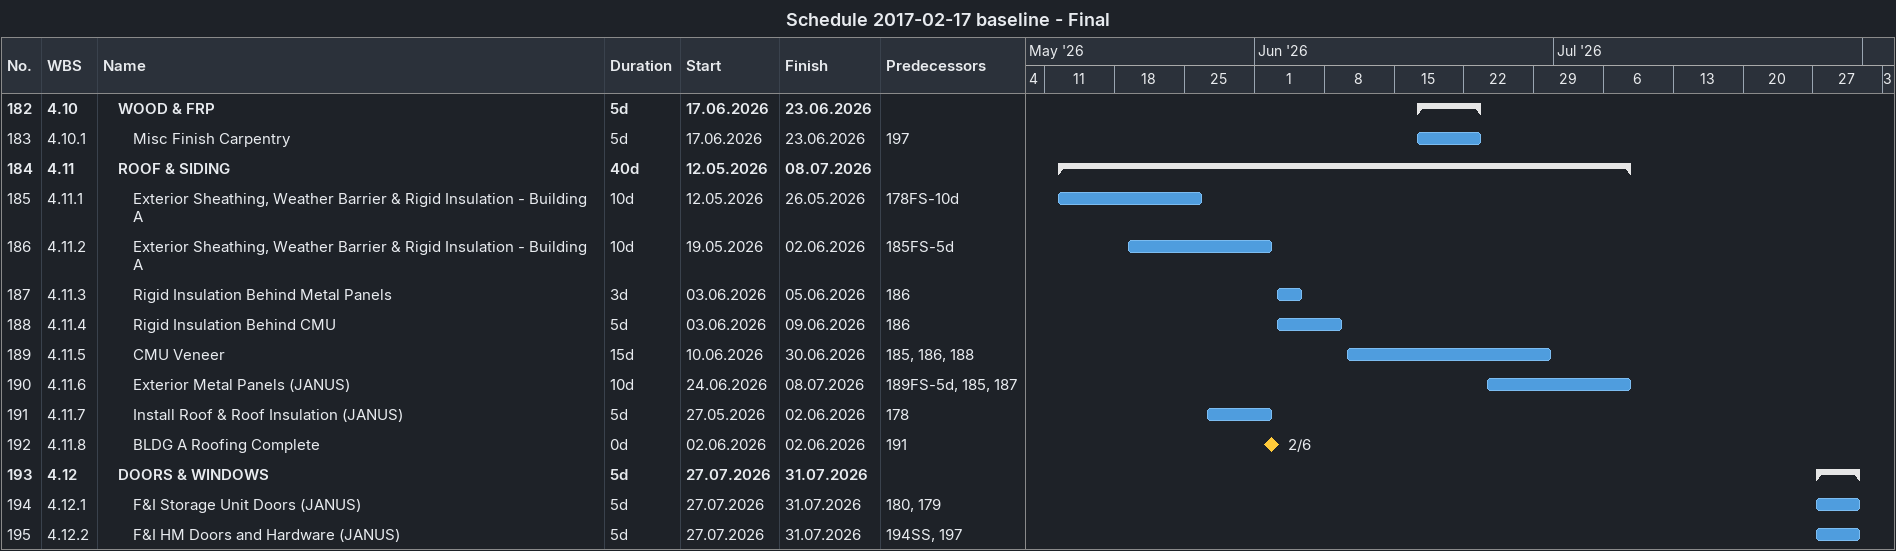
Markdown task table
Schedule 2017-02-17 baseline - Final

| ID | WBS | Task | Duration | Start | Finish | Predecessors |
|---|---|---|---|---|---|---|
| 182 | 4.10 | **WOOD & FRP** | 5d | 2026-06-17 | 2026-06-23 |  |
| 183 | 4.10.1 | Misc Finish Carpentry | 5d | 2026-06-17 | 2026-06-23 | 197 |
| 184 | 4.11 | **ROOF & SIDING** | 40d | 2026-05-12 | 2026-07-08 |  |
| 185 | 4.11.1 | Exterior Sheathing, Weather Barrier & Rigid Insulation - Building A | 10d | 2026-05-12 | 2026-05-26 | 178FS-10d |
| 186 | 4.11.2 | Exterior Sheathing, Weather Barrier & Rigid Insulation - Building A | 10d | 2026-05-19 | 2026-06-02 | 185FS-5d |
| 187 | 4.11.3 | Rigid Insulation Behind Metal Panels | 3d | 2026-06-03 | 2026-06-05 | 186 |
| 188 | 4.11.4 | Rigid Insulation Behind CMU | 5d | 2026-06-03 | 2026-06-09 | 186 |
| 189 | 4.11.5 | CMU Veneer | 15d | 2026-06-10 | 2026-06-30 | 185, 186, 188 |
| 190 | 4.11.6 | Exterior Metal Panels (JANUS) | 10d | 2026-06-24 | 2026-07-08 | 189FS-5d, 185, 187 |
| 191 | 4.11.7 | Install Roof & Roof Insulation (JANUS) | 5d | 2026-05-27 | 2026-06-02 | 178 |
| 192 | 4.11.8 | BLDG A Roofing Complete | 0d | 2026-06-02 | 2026-06-02 | 191 |
| 193 | 4.12 | **DOORS & WINDOWS** | 5d | 2026-07-27 | 2026-07-31 |  |
| 194 | 4.12.1 | F&I Storage Unit Doors (JANUS) | 5d | 2026-07-27 | 2026-07-31 | 180, 179 |
| 195 | 4.12.2 | F&I HM Doors and Hardware (JANUS) | 5d | 2026-07-27 | 2026-07-31 | 194SS, 197 |
